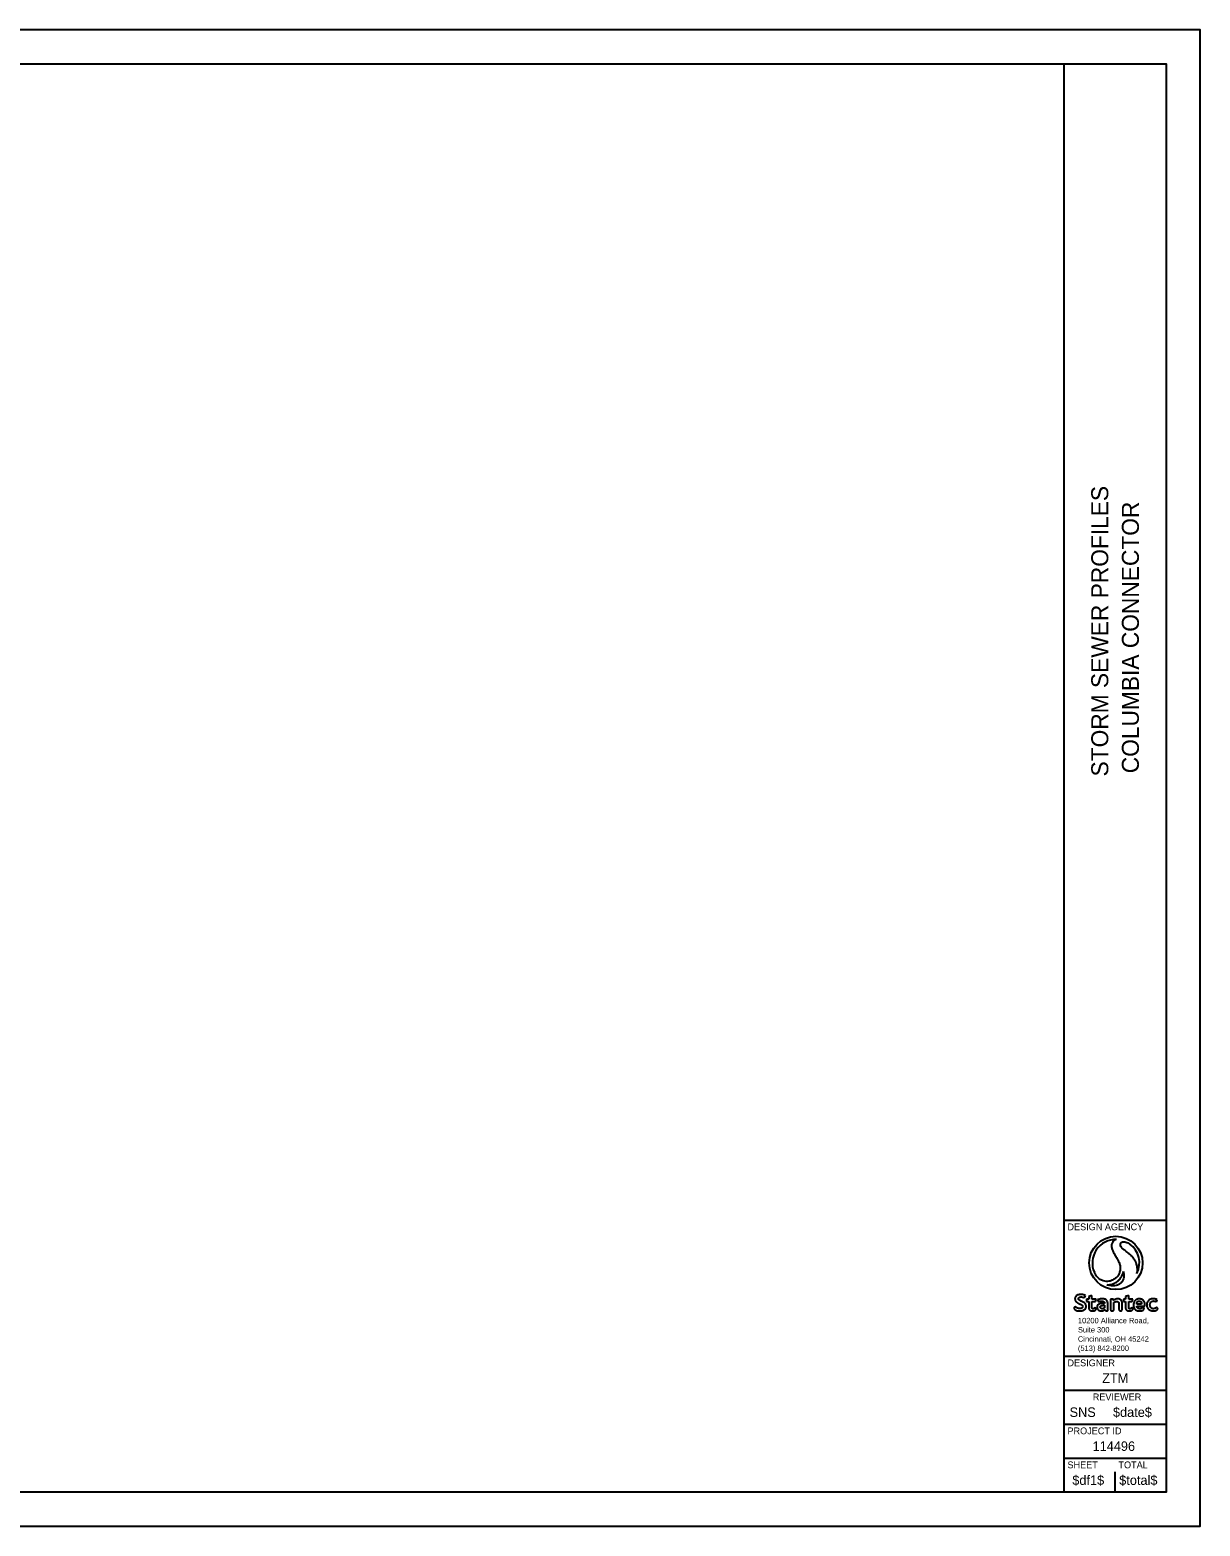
# Model space of a CAD drawing. Extents: x -0.4 to 34, y 0 to 22.
# Drawn here: x 16.79 to 34, y 0 to 22 of the extents above; entities that cross this region are included whole.
import ezdxf

# ---------------------------------------------------------------- set-up
doc = ezdxf.new("R2010")
doc.units = 0
for name, color, linetype in [('DR_P_GenericNode', 7, 'Continuous'), ('SH_Border', 7, 'Continuous'), ('SH_Cut_Line', 7, 'Continuous'), ('SH_Data', 7, 'Continuous')]:
    doc.layers.add(name, color=color, linetype=linetype)

msp = doc.modelspace()

# ---------------------------------------------------------------- linework, layer by layer
at = {"layer": 'DR_P_GenericNode'}
for p, q in [((32.302, 3.358), (32.314, 3.392)), ((32.362, 3.336), (32.331, 3.336)), ((32.331, 3.336), (32.331, 3.303)), ((32.331, 3.303), (32.362, 3.303)), ((32.409, 3.389), (32.362, 3.376)), ((32.362, 3.376), (32.362, 3.336)), ((32.409, 3.336), (32.409, 3.389)), ((32.472, 3.336), (32.409, 3.336)), ((32.409, 3.219), (32.409, 3.303)), ((32.409, 3.303), (32.46, 3.303)), ((32.46, 3.303), (32.472, 3.336)), ((32.492, 3.325), (32.506, 3.297)), ((32.725, 3.337), (32.684, 3.337)), ((32.684, 3.337), (32.684, 3.184)), ((32.728, 3.317), (32.725, 3.337)), ((32.903, 3.336), (32.873, 3.336)), ((32.873, 3.336), (32.873, 3.303)), ((32.873, 3.303), (32.904, 3.303)), ((32.951, 3.389), (32.903, 3.376)), ((32.903, 3.376), (32.903, 3.336)), ((32.95, 3.219), (32.951, 3.303)), ((32.951, 3.336), (32.951, 3.389)), ((33.013, 3.336), (32.951, 3.336)), ((32.951, 3.303), (33.002, 3.303)), ((33.002, 3.303), (33.013, 3.336)), ((33.359, 3.296), (33.37, 3.327)), ((32.596, 3.247), (32.596, 3.209)), ((32.731, 3.184), (32.731, 3.285)), ((33.141, 3.265), (33.068, 3.265)), ((33.068, 3.236), (33.19, 3.236))]:
    msp.add_line(p, q, dxfattribs=at)
for points in [[(32.769, 4.215), (32.769, 4.215)], [(32.968, 4.147), (32.968, 4.147)]]:
    msp.add_lwpolyline(points, dxfattribs=at)
msp.add_circle((32.762, 3.869), 0.392, dxfattribs=at)
for start, end in [(88.7666, 203.6845), (88.7601, 88.7666), (333.7815, 53.4326), (247.1184, 251.458)]:
    msp.add_arc((32.762, 3.869), 0.346, start, end, dxfattribs=at)
for points, degree in [([(32.769, 4.215), (32.761, 4.213), (32.741, 4.209), (32.715, 4.183), (32.696, 4.14), (32.699, 4.091), (32.716, 4.045), (32.742, 3.999), (32.768, 3.949), (32.798, 3.902), (32.819, 3.854), (32.828, 3.802), (32.822, 3.749), (32.807, 3.702), (32.777, 3.658), (32.739, 3.627), (32.698, 3.609), (32.661, 3.597), (32.62, 3.597), (32.575, 3.604), (32.53, 3.624), (32.482, 3.665), (32.459, 3.705), (32.445, 3.73)], 3), ([(32.769, 4.215), (32.769, 4.215), (32.769, 4.215), (32.769, 4.215)], 2), ([(33.072, 3.716), (33.075, 3.728), (33.08, 3.751), (33.079, 3.788), (33.076, 3.82), (33.066, 3.85), (33.055, 3.884), (33.036, 3.922), (33.008, 3.957), (32.971, 3.994), (32.926, 4.027), (32.879, 4.065), (32.841, 4.093), (32.828, 4.127), (32.828, 4.152), (32.841, 4.169), (32.857, 4.181), (32.879, 4.183), (32.905, 4.178), (32.936, 4.165), (32.957, 4.153), (32.968, 4.147)], 3), ([(32.627, 3.55), (32.636, 3.549), (32.656, 3.548), (32.69, 3.554), (32.728, 3.563), (32.763, 3.583), (32.795, 3.606), (32.824, 3.637), (32.849, 3.673), (32.865, 3.71), (32.869, 3.732), (32.872, 3.742)], 3), ([(32.872, 3.742), (32.874, 3.734), (32.881, 3.711), (32.882, 3.674), (32.876, 3.633), (32.855, 3.596), (32.827, 3.562), (32.786, 3.543), (32.742, 3.533), (32.697, 3.532), (32.666, 3.538), (32.652, 3.541)], 3), ([(32.314, 3.392), (32.312, 3.393), (32.302, 3.398), (32.284, 3.402), (32.262, 3.405), (32.242, 3.406), (32.225, 3.404), (32.209, 3.401), (32.193, 3.395), (32.179, 3.385), (32.168, 3.371), (32.162, 3.357), (32.16, 3.344), (32.161, 3.332), (32.163, 3.321), (32.168, 3.311), (32.174, 3.303), (32.181, 3.295), (32.19, 3.288), (32.201, 3.282), (32.214, 3.275), (32.229, 3.268), (32.244, 3.262), (32.256, 3.255), (32.266, 3.248), (32.272, 3.24), (32.274, 3.231), (32.274, 3.223), (32.27, 3.214), (32.263, 3.206), (32.25, 3.2), (32.236, 3.198), (32.219, 3.199), (32.205, 3.202), (32.194, 3.208), (32.184, 3.212), (32.178, 3.218), (32.172, 3.22), (32.166, 3.222), (32.161, 3.222), (32.155, 3.22), (32.15, 3.216), (32.146, 3.209), (32.146, 3.203), (32.147, 3.196), (32.152, 3.189), (32.162, 3.179), (32.181, 3.17), (32.203, 3.164), (32.226, 3.163), (32.245, 3.163), (32.262, 3.165), (32.277, 3.17), (32.293, 3.177), (32.308, 3.189), (32.319, 3.203), (32.324, 3.22), (32.325, 3.236), (32.323, 3.25), (32.317, 3.261), (32.311, 3.273), (32.299, 3.282), (32.286, 3.291), (32.271, 3.298), (32.255, 3.305), (32.239, 3.312), (32.225, 3.32), (32.216, 3.328), (32.212, 3.337), (32.211, 3.345), (32.213, 3.353), (32.219, 3.36), (32.226, 3.365), (32.236, 3.369), (32.248, 3.369), (32.26, 3.369), (32.271, 3.367), (32.282, 3.365), (32.293, 3.362), (32.299, 3.359), (32.302, 3.358)], 3), ([(32.362, 3.303), (32.362, 3.273), (32.362, 3.242), (32.362, 3.207), (32.364, 3.198), (32.367, 3.187), (32.373, 3.179), (32.38, 3.173), (32.387, 3.168), (32.398, 3.164), (32.413, 3.163), (32.429, 3.163), (32.445, 3.165), (32.457, 3.172), (32.466, 3.179), (32.47, 3.187), (32.471, 3.194), (32.469, 3.2), (32.466, 3.204), (32.462, 3.206), (32.458, 3.207), (32.453, 3.207), (32.448, 3.206), (32.444, 3.202), (32.439, 3.199), (32.433, 3.196), (32.427, 3.194), (32.42, 3.195), (32.415, 3.198), (32.41, 3.202), (32.408, 3.21), (32.408, 3.215), (32.409, 3.219)], 3), ([(32.601, 3.185), (32.601, 3.184), (32.601, 3.18), (32.605, 3.174), (32.611, 3.167), (32.621, 3.163), (32.632, 3.163), (32.642, 3.165), (32.646, 3.173), (32.646, 3.181), (32.644, 3.192), (32.641, 3.221), (32.643, 3.252), (32.643, 3.285), (32.639, 3.302), (32.63, 3.316), (32.62, 3.327), (32.604, 3.336), (32.584, 3.341), (32.56, 3.342), (32.536, 3.34), (32.513, 3.335), (32.498, 3.328), (32.492, 3.325)], 3), ([(32.506, 3.297), (32.508, 3.298), (32.515, 3.302), (32.526, 3.305), (32.539, 3.308), (32.551, 3.309), (32.564, 3.309), (32.576, 3.305), (32.586, 3.299), (32.593, 3.291), (32.596, 3.282), (32.596, 3.277), (32.596, 3.275)], 3), ([(32.731, 3.285), (32.732, 3.286), (32.736, 3.289), (32.743, 3.293), (32.754, 3.3), (32.766, 3.304), (32.78, 3.304), (32.792, 3.3), (32.801, 3.291), (32.806, 3.28), (32.808, 3.265), (32.807, 3.244), (32.808, 3.216), (32.806, 3.193), (32.807, 3.177), (32.813, 3.169), (32.822, 3.163), (32.833, 3.163), (32.844, 3.165), (32.853, 3.172), (32.855, 3.184), (32.853, 3.207), (32.854, 3.234), (32.854, 3.264), (32.855, 3.283), (32.852, 3.3), (32.847, 3.311), (32.839, 3.323), (32.825, 3.333), (32.809, 3.341), (32.79, 3.341), (32.772, 3.34), (32.757, 3.335), (32.743, 3.329), (32.734, 3.321), (32.729, 3.318), (32.728, 3.317)], 3), ([(32.904, 3.303), (32.904, 3.273), (32.903, 3.242), (32.904, 3.207), (32.905, 3.198), (32.909, 3.187), (32.915, 3.179), (32.922, 3.173), (32.929, 3.168), (32.94, 3.164), (32.955, 3.163), (32.971, 3.163), (32.987, 3.165), (32.999, 3.172), (33.008, 3.179), (33.012, 3.187), (33.012, 3.194), (33.011, 3.2), (33.008, 3.204), (33.004, 3.206), (33, 3.207), (32.995, 3.207), (32.99, 3.206), (32.986, 3.202), (32.981, 3.199), (32.975, 3.196), (32.969, 3.194), (32.962, 3.195), (32.957, 3.198), (32.952, 3.202), (32.95, 3.21), (32.95, 3.215), (32.95, 3.219)], 3), ([(33.19, 3.236), (33.19, 3.24), (33.19, 3.252), (33.188, 3.271), (33.183, 3.292), (33.173, 3.308), (33.162, 3.322), (33.147, 3.332), (33.129, 3.339), (33.108, 3.341), (33.088, 3.34), (33.069, 3.334), (33.052, 3.325), (33.038, 3.311), (33.028, 3.295), (33.023, 3.277), (33.021, 3.258), (33.021, 3.238), (33.025, 3.22), (33.032, 3.202), (33.043, 3.186), (33.06, 3.174), (33.081, 3.164), (33.106, 3.163), (33.128, 3.163), (33.147, 3.167), (33.162, 3.174), (33.173, 3.184), (33.177, 3.194), (33.175, 3.202), (33.171, 3.209), (33.164, 3.211), (33.158, 3.211), (33.151, 3.209), (33.142, 3.204), (33.132, 3.197), (33.119, 3.195), (33.108, 3.194), (33.096, 3.197), (33.087, 3.204), (33.078, 3.211), (33.072, 3.221), (33.069, 3.23), (33.068, 3.234), (33.068, 3.236)], 3), ([(33.068, 3.265), (33.068, 3.267), (33.068, 3.27), (33.068, 3.278), (33.071, 3.287), (33.076, 3.296), (33.085, 3.304), (33.097, 3.309), (33.11, 3.309), (33.123, 3.305), (33.133, 3.299), (33.138, 3.287), (33.14, 3.276), (33.141, 3.269), (33.141, 3.265)], 3), ([(33.37, 3.327), (33.366, 3.33), (33.356, 3.335), (33.337, 3.34), (33.312, 3.343), (33.287, 3.34), (33.262, 3.332), (33.242, 3.318), (33.227, 3.3), (33.218, 3.278), (33.215, 3.255), (33.216, 3.23), (33.225, 3.209), (33.237, 3.192), (33.254, 3.178), (33.277, 3.167), (33.304, 3.163), (33.329, 3.164), (33.35, 3.17), (33.366, 3.177), (33.377, 3.187), (33.377, 3.197), (33.377, 3.205), (33.372, 3.209), (33.367, 3.212), (33.361, 3.212), (33.354, 3.211), (33.347, 3.205), (33.337, 3.201), (33.327, 3.197), (33.314, 3.196), (33.299, 3.197), (33.285, 3.204), (33.275, 3.215), (33.266, 3.228), (33.264, 3.243), (33.262, 3.257), (33.266, 3.272), (33.271, 3.285), (33.28, 3.296), (33.291, 3.304), (33.304, 3.309), (33.319, 3.31), (33.334, 3.309), (33.348, 3.304), (33.356, 3.299), (33.359, 3.296)], 3), ([(32.596, 3.275), (32.593, 3.275), (32.583, 3.275), (32.566, 3.274), (32.545, 3.273), (32.526, 3.269), (32.508, 3.261), (32.492, 3.248), (32.485, 3.229), (32.486, 3.211), (32.489, 3.196), (32.498, 3.183), (32.512, 3.171), (32.531, 3.164), (32.551, 3.163), (32.57, 3.166), (32.584, 3.171), (32.594, 3.178), (32.598, 3.183), (32.601, 3.185)], 3), ([(32.596, 3.209), (32.595, 3.208), (32.591, 3.205), (32.583, 3.2), (32.571, 3.196), (32.559, 3.195), (32.549, 3.198), (32.541, 3.202), (32.537, 3.208), (32.533, 3.215), (32.533, 3.222), (32.534, 3.229), (32.539, 3.236), (32.546, 3.24), (32.555, 3.244), (32.566, 3.246), (32.578, 3.246), (32.589, 3.247), (32.594, 3.247), (32.596, 3.247)], 3), ([(32.684, 3.184), (32.685, 3.182), (32.686, 3.177), (32.689, 3.17), (32.698, 3.163), (32.71, 3.163), (32.722, 3.164), (32.729, 3.172), (32.731, 3.179), (32.731, 3.182), (32.731, 3.184)], 3)]:
    msp.add_open_spline(points, degree=degree, dxfattribs=at)
at = {"layer": 'SH_Border'}
for p, q in [((32, 0.5), (32, 21.5)), ((32, 4.5), (33.5, 4.5)), ((32, 2.5), (33.5, 2.5)), ((32, 2), (33.5, 2)), ((32, 1.5), (33.5, 1.5)), ((32, 1), (33.5, 1))]:
    msp.add_line(p, q, dxfattribs=at)
msp.add_lwpolyline([(1.5, 21.5), (33.5, 21.5), (33.5, 0.5), (1.5, 0.5)], close=True, dxfattribs=at)
at = {"layer": 'SH_Cut_Line'}
msp.add_lwpolyline([(0, 0), (34, 0), (34, 22), (0, 22)], close=True, dxfattribs=at)
at = {"layer": 'SH_Data'}
for p, q in [((32.75, 3.5), (32.75, 3.5)), ((32.375, 0.675), (32.375, 0.675)), ((32.75, 0.5), (32.75, 0.8))]:
    msp.add_line(p, q, dxfattribs=at)

# ---------------------------------------------------------------- texts
at = {"layer": 'DR_P_GenericNode'}
for s, height, p in [('Suite 300', 0.0795, (32.204, 2.847)), ('10200 Alliance Road,', 0.07948, (32.204, 2.982)), ('Cincinnati, OH 45242', 0.07948, (32.204, 2.711)), ('(513) 842-8200', 0.07948, (32.204, 2.575))]:
    msp.add_text(s, height=height, rotation=360, dxfattribs=at).set_placement(p)
at = {"layer": 'SH_Data'}
for s, p in [('STORM SEWER PROFILES', (32.65, 11.023)), ('COLUMBIA CONNECTOR', (33.1, 11.07))]:
    msp.add_text(s, height=0.25, rotation=90, dxfattribs=at).set_placement(p)
for s, height, p in [('DESIGN AGENCY', 0.1, (32.05, 4.35)), ('DESIGNER', 0.1, (32.05, 2.35)), ('ZTM', 0.14, (32.56, 2.105)), ('REVIEWER', 0.1, (32.422, 1.85)), ('SNS', 0.14, (32.081, 1.605)), ('$date$', 0.14, (32.719, 1.605)), ('PROJECT ID', 0.1, (32.05, 1.35)), ('114496', 0.14, (32.419, 1.105)), ('SHEET', 0.1, (32.05, 0.85)), ('TOTAL', 0.1, (32.8, 0.85)), ('$df1$', 0.14, (32.121, 0.605)), ('$total$', 0.14, (32.811, 0.605))]:
    msp.add_text(s, height=height, dxfattribs=at).set_placement(p)

doc.saveas('drawing.dxf')
